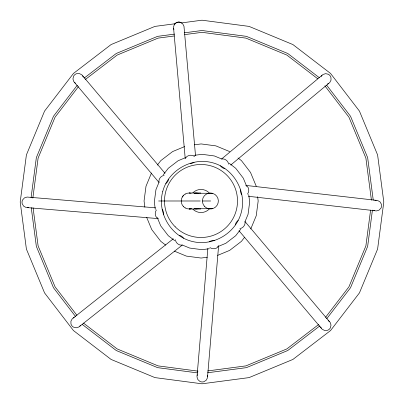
<?xml version="1.0" encoding="UTF-8"?>
<svg xmlns="http://www.w3.org/2000/svg" width="404" height="404" viewBox="0 0 404 404"><rect width="100%" height="100%" fill="white"/><g stroke="black" fill="none" stroke-linecap="round" stroke-linejoin="round"><path stroke-width="0.61" d="M207.833 248.511L196.995 376.922L197.829 379.533L199.859 381.381A5.02 4.727 4.8 0 0 203.899 381.724L206.207 380.24L207.469 377.806L218.62 245.632A5.297 4.106 4.8 0 1 209.944 247.632M31.083 197.622L36.35 157.616L53.48 116.251L77.28 85.239M32.855 198.036L38.117 158.085L55.065 117.165L78.421 86.683M370.599 210.095L365.883 245.915L348.935 286.835L325.543 317.347M372.427 210.125L367.65 246.384L350.521 287.749L326.72 318.761M197.112 375.543L197.425 374.675M185.194 194.066C180.734 196.475 179.851 203.172 183.552 206.641M151.47 173.033L146.006 186.224L144.061 200.99L144.869 207.141M159.04 182.184L155.944 189.658L154.318 202L155.293 209.403M244.96 221.816L248.056 214.342L249.682 202L248.707 194.597M250.768 228.942L256.232 215.756L258.176 200.99L257.606 196.682M321.175 76.487L321.973 75.356M79.861 326.185L80.411 325.447M183.552 195.339L182.239 196.99M157.373 165.074L160.772 160.646L172.589 151.576L184.628 146.591M163.357 174.705L168.286 168.286L178.159 160.706L185.633 157.611M240.643 229.295L235.714 235.714L225.841 243.294L217.791 246.627M244.486 237.395L241.461 241.334L229.644 250.399L217.605 255.389M221.614 158.974L323.033 74.467L325.654 73.654L328.331 74.255A5.02 4.727 50.2 0 1 330.926 77.371L331.038 80.113L329.76 82.542L230.755 165.034M173.281 238.799L72.255 318.806L70.917 321.205L70.963 323.947A5.02 4.727 51.6 0 0 73.478 327.124L76.139 327.796L78.775 327.043L182.27 245.087M84.234 78.048L116.251 53.48L157.616 36.35L174.493 34.128M85.204 79.593L117.165 55.065L158.085 38.117L174.169 35.996M318.761 324.432L286.835 348.935L245.915 365.883L207.797 370.917M319.766 325.952L287.749 350.521L246.384 367.65L207.626 372.756M327.442 84.007L328.699 83.431M73.336 317.948L74.184 317.584M185.148 194.066L187.108 193.269L189.34 192.996M27.573 207.636L28.477 207.474M374.826 200.525L376.195 200.323M198.157 208.711L196.102 208.984L194.046 208.711L212.433 208.711M175.427 23.71L154.949 26.396L111.1 44.556L73.447 73.447L44.556 111.1L26.396 154.949L20.2 202L26.396 249.051L44.556 292.9L73.447 330.553L111.1 359.444L154.949 377.604L202 383.8L249.051 377.604L292.9 359.444L330.553 330.553L359.444 292.9L377.604 249.051L383.8 202L377.604 154.949L359.444 111.1L330.553 73.447L292.9 44.556L249.051 26.396L202 20.2L181.628 22.897A5.297 5.297 0 0 0 174.584 24.164M184.497 32.81L202 30.507L246.384 36.35L287.749 53.48L319.266 77.664M184.684 34.613L202 32.335L245.915 38.117L286.835 55.065L317.756 78.79M194.349 144.824L201.116 143.935L215.882 145.874L229.644 151.576M193.981 155.373L202 154.318L214.342 155.944L221.816 159.04M209.403 248.707L202 249.682L189.658 248.056L182.184 244.96M207.272 257.237L201.116 258.045L186.35 256.101L174.311 251.116M200.748 192.996L189.163 192.996L191.173 193.269M212.433 193.269L194.046 193.269L196.102 192.996L198.157 193.269M158.641 200.99L200.227 200.99M202.439 200.99L210.641 200.99M200.748 208.984L189.163 208.984L191.395 208.711L189.34 208.984L187.108 208.711L185.148 207.914M155.489 207.833L27.073 197.051L24.457 197.884L22.614 199.914A5.02 4.727 -85.2 0 0 22.276 203.954L23.755 206.262L26.194 207.52L158.368 218.62A5.297 4.106 -85.2 0 1 156.363 209.944M248.536 196.304L376.376 210.918L379.013 210.166L380.921 208.191A5.02 4.727 -83.5 0 0 381.381 204.161L379.967 201.808L377.568 200.48L245.789 185.411A5.297 4.106 -83.5 0 1 247.526 194.147M197.99 371.14L158.085 365.883L117.165 348.935L83.512 323.109M197.622 372.917L157.616 367.65L116.251 350.521L82.234 324.417M373.715 210.257L374.574 210.595M74.674 82.648L75.432 83.173M328.149 320.599L329.285 321.387M238.017 157.999L241.461 160.646L250.531 172.463L256.232 186.224M229.295 163.357L235.714 168.286L243.294 178.159L246.627 186.209M174.705 240.643L168.286 235.714L160.706 225.841L157.373 217.791M165.696 245.112L160.772 241.334L151.707 229.517L146.718 217.478M183.502 206.641L185.194 207.914M245.011 221.579L330.179 322.448L331.012 325.058L330.427 327.74A5.02 4.727 -40.2 0 1 327.326 330.356L324.589 330.487L322.15 329.225L239.011 230.76M164.989 173.235L81.805 74.806L79.371 73.548L76.629 73.68A5.02 4.727 -40.2 0 0 73.533 76.295L72.947 78.977L73.781 81.588L158.989 182.421M326.72 85.239L350.521 116.251L367.65 157.616L373.251 200.126M324.887 85.83L348.935 117.165L365.883 158.085L371.422 200.147M76.901 315.292L55.065 286.835L38.117 245.915L33.078 207.843M75.745 316.761L53.48 287.749L36.35 246.384L31.244 207.626M320.67 326.917L321.256 328.169M82.699 75.866L83.29 77.114M173.619 28.538L173.937 29.406M207.419 375.518L207.585 376.427M195.516 155.646L183.966 26.225L182.694 23.796L180.376 22.326A5.02 4.727 -5.1 0 0 176.336 22.685L174.316 24.543L173.498 27.159L185.219 158.459M209.449 241.814A5.297 4.106 4.8 0 1 214.463 240.658M181.724 245.061A5.297 4.106 51.6 0 1 175.361 239.739M179.27 235.396A5.297 4.106 51.6 0 1 183.542 238.259M162.186 209.449A5.297 4.106 -85.2 0 1 163.342 214.458M168.579 179.113A5.297 4.106 -40.2 0 1 165.857 183.477M158.999 181.881A5.297 4.106 -40.2 0 1 164.115 175.346M245.001 222.124A5.297 4.106 -40.2 0 1 239.885 228.654M235.421 224.882A5.297 4.106 -40.2 0 1 238.148 220.523M241.693 194.465A5.297 4.106 -83.5 0 1 240.607 189.875M224.851 168.584A5.297 4.106 50.2 0 1 220.508 165.832M222.155 158.989A5.297 4.106 50.2 0 1 228.649 164.145M194.072 162.302A5.297 4.106 -5.1 0 1 190.244 163.458M185.552 158.211A5.297 4.106 -5.1 0 1 194.536 156.479M209.176 209.161A11.554 11.554 0 0 1 192.834 209.161M192.834 192.819A11.554 11.554 0 0 1 209.176 192.819M162.741 191.481C156.979 212.459 170.432 235.759 191.481 241.259C212.459 247.021 235.759 233.568 241.259 212.519C247.021 191.541 233.568 168.241 212.519 162.741C191.541 156.979 168.241 170.432 162.741 191.481M175.195 226.801A36.501 36.501 0 0 0 236.259 210.439A36.501 36.501 0 0 0 191.557 165.731A36.501 36.501 0 0 0 175.195 226.801M204.737 206.616A7.969 7.969 0 0 0 218.074 203.066A7.969 7.969 0 0 0 208.333 193.289A7.969 7.969 0 0 0 204.737 206.616"/></g></svg>
